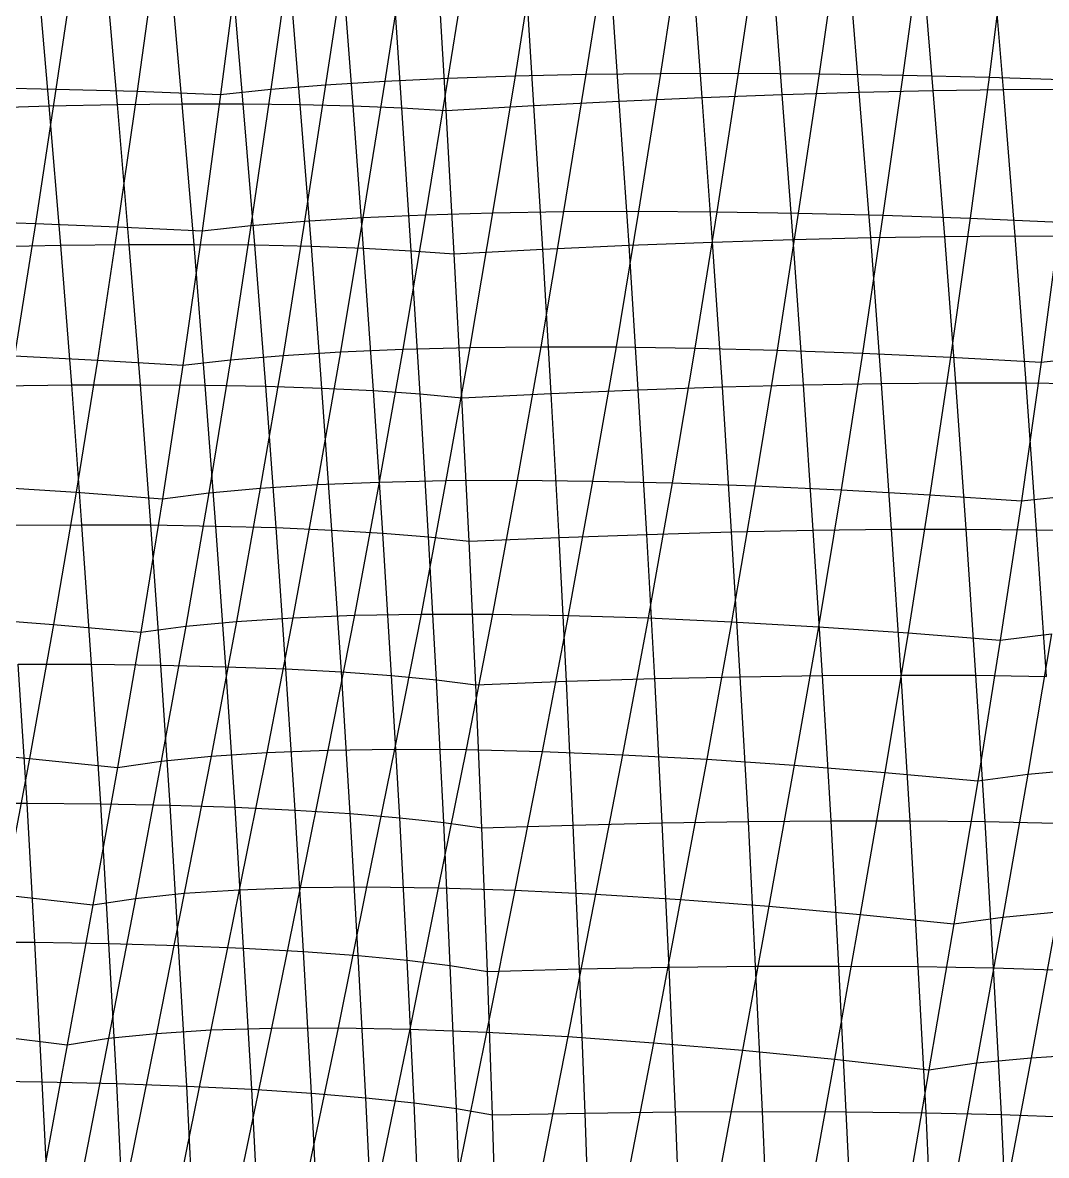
# Model space of a CAD drawing. Extents: x -429 to 429, y -1 to 209.
# Drawn here: x -343.13 to -325.05, y 160 to 180.01 of the extents above; entities that cross this region are included whole.
import ezdxf

# ---------------------------------------------------------------- set-up
doc = ezdxf.new("R2010")
doc.units = 0

msp = doc.modelspace()

# ---------------------------------------------------------------- linework, layer by layer
at = {"layer": 'default', "color": 5, "linetype": 'CONTINUOUS'}
for p, q in [((-334.043, 181.533, 118.677), (-334.435, 179.075, 118.43)), ((-332.792, 181.568, 117.477), (-333.183, 179.103, 117.223)), ((-331.483, 181.593, 116.342), (-331.868, 179.118, 116.085)), ((-330.12, 181.606, 115.275), (-330.494, 179.12, 115.022)), ((-328.705, 181.607, 114.279), (-329.066, 179.11, 114.036)), ((-327.243, 181.597, 113.357), (-327.588, 179.086, 113.13)), ((-325.738, 181.576, 112.512), (-326.064, 179.05, 112.307)), ((-337.416, 181.359, 122.639), (-337.781, 178.915, 122.441)), ((-336.358, 181.428, 121.262), (-336.738, 178.981, 121.044)), ((-335.233, 181.486, 119.94), (-335.622, 179.034, 119.705)), ((-342.189, 181.25, 127.288), (-342.545, 178.841, 127.088)), ((-340.776, 181.225, 126.381), (-341.113, 178.801, 126.202)), ((-339.32, 181.189, 125.547), (-339.636, 178.747, 125.396)), ((-339.32, 181.189, 125.547), (-339.636, 178.747, 125.396)), ((-338.404, 181.279, 124.069), (-338.748, 178.837, 123.893)), ((-334.435, 179.075, 118.43), (-333.183, 179.103, 117.223)), ((-333.183, 179.103, 117.223), (-333.579, 176.675, 116.96)), ((-333.183, 179.103, 117.223), (-331.868, 179.118, 116.085)), ((-331.868, 179.118, 116.085), (-332.258, 176.681, 115.82)), ((-331.868, 179.118, 116.085), (-330.494, 179.12, 115.022)), ((-330.494, 179.12, 115.022), (-330.874, 176.672, 114.76)), ((-330.494, 179.12, 115.022), (-329.066, 179.11, 114.036)), ((-329.066, 179.11, 114.036), (-329.433, 176.649, 113.783)), ((-329.066, 179.11, 114.036), (-327.588, 179.086, 113.13)), ((-338.748, 178.837, 123.893), (-337.781, 178.915, 122.441)), ((-337.781, 178.915, 122.441), (-338.154, 176.507, 122.233)), ((-337.781, 178.915, 122.441), (-336.738, 178.981, 121.044)), ((-336.738, 178.981, 121.044), (-337.125, 176.57, 120.816)), ((-336.738, 178.981, 121.044), (-335.622, 179.034, 119.705)), ((-335.622, 179.034, 119.705), (-336.017, 176.62, 119.462)), ((-335.622, 179.034, 119.705), (-334.435, 179.075, 118.43)), ((-334.435, 179.075, 118.43), (-334.833, 176.655, 118.175)), ((-327.588, 179.086, 113.13), (-327.939, 176.611, 112.892)), ((-327.588, 179.086, 113.13), (-326.064, 179.05, 112.307)), ((-326.064, 179.05, 112.307), (-326.398, 176.559, 112.091)), ((-326.064, 179.05, 112.307), (-324.499, 179.002, 111.57)), ((-343.928, 178.869, 128.052), (-342.545, 178.841, 127.088)), ((-342.545, 178.841, 127.088), (-342.908, 176.467, 126.878)), ((-342.545, 178.841, 127.088), (-341.113, 178.801, 126.202)), ((-341.113, 178.801, 126.202), (-341.458, 176.409, 126.013)), ((-341.113, 178.801, 126.202), (-339.636, 178.747, 125.396)), ((-339.636, 178.747, 125.396), (-339.961, 176.337, 125.234)), ((-339.636, 178.747, 125.396), (-339.961, 176.337, 125.234)), ((-339.636, 178.747, 125.396), (-338.748, 178.837, 123.893)), ((-338.748, 178.837, 123.893), (-339.101, 176.429, 123.707)), ((-344.306, 176.51, 127.828), (-342.908, 176.467, 126.878)), ((-339.101, 176.429, 123.707), (-338.154, 176.507, 122.233)), ((-338.154, 176.507, 122.233), (-338.534, 174.136, 122.013)), ((-338.154, 176.507, 122.233), (-337.125, 176.57, 120.816)), ((-337.125, 176.57, 120.816), (-337.517, 174.199, 120.579)), ((-337.125, 176.57, 120.816), (-336.017, 176.62, 119.462)), ((-336.017, 176.62, 119.462), (-336.416, 174.246, 119.211)), ((-336.017, 176.62, 119.462), (-334.833, 176.655, 118.175)), ((-334.833, 176.655, 118.175), (-335.235, 174.276, 117.913)), ((-334.833, 176.655, 118.175), (-333.579, 176.675, 116.96)), ((-333.579, 176.675, 116.96), (-333.978, 174.289, 116.69)), ((-333.579, 176.675, 116.96), (-332.258, 176.681, 115.82)), ((-332.258, 176.681, 115.82), (-332.651, 174.285, 115.548)), ((-332.258, 176.681, 115.82), (-330.874, 176.672, 114.76)), ((-330.874, 176.672, 114.76), (-331.259, 174.265, 114.49)), ((-330.874, 176.672, 114.76), (-329.433, 176.649, 113.783)), ((-329.433, 176.649, 113.783), (-329.806, 174.228, 113.52)), ((-329.433, 176.649, 113.783), (-327.939, 176.611, 112.892)), ((-327.939, 176.611, 112.892), (-328.299, 174.174, 112.643)), ((-327.939, 176.611, 112.892), (-326.398, 176.559, 112.091)), ((-326.398, 176.559, 112.091), (-326.742, 174.104, 111.861)), ((-326.398, 176.559, 112.091), (-324.814, 176.492, 111.383)), ((-342.908, 176.467, 126.878), (-343.279, 174.13, 126.658)), ((-342.908, 176.467, 126.878), (-341.458, 176.409, 126.013)), ((-341.458, 176.409, 126.013), (-341.813, 174.053, 125.81)), ((-341.458, 176.409, 126.013), (-339.961, 176.337, 125.234)), ((-339.961, 176.337, 125.234), (-340.301, 173.961, 125.055)), ((-339.961, 176.337, 125.234), (-340.301, 173.961, 125.055)), ((-339.961, 176.337, 125.234), (-339.101, 176.429, 123.707)), ((-339.101, 176.429, 123.707), (-339.463, 174.056, 123.507)), ((-324.814, 176.492, 111.383), (-325.143, 174.018, 111.177)), ((-324.814, 176.492, 111.383), (-325.143, 174.018, 111.177)), ((-343.279, 174.13, 126.658), (-341.813, 174.053, 125.81)), ((-339.463, 174.056, 123.507), (-338.534, 174.136, 122.013)), ((-338.534, 174.136, 122.013), (-338.935, 171.788, 121.771)), ((-338.534, 174.136, 122.013), (-337.517, 174.199, 120.579)), ((-337.517, 174.199, 120.579), (-337.93, 171.852, 120.32)), ((-337.517, 174.199, 120.579), (-336.416, 174.246, 119.211)), ((-336.416, 174.246, 119.211), (-336.835, 171.897, 118.937)), ((-336.416, 174.246, 119.211), (-335.235, 174.276, 117.913)), ((-335.235, 174.276, 117.913), (-335.656, 171.923, 117.627)), ((-335.235, 174.276, 117.913), (-333.978, 174.289, 116.69)), ((-333.978, 174.289, 116.69), (-334.398, 171.929, 116.397)), ((-333.978, 174.289, 116.69), (-332.651, 174.285, 115.548)), ((-332.651, 174.285, 115.548), (-333.065, 171.916, 115.252)), ((-332.651, 174.285, 115.548), (-331.259, 174.265, 114.49)), ((-331.259, 174.265, 114.49), (-331.663, 171.883, 114.195)), ((-331.259, 174.265, 114.49), (-329.806, 174.228, 113.52)), ((-329.806, 174.228, 113.52), (-330.199, 171.832, 113.233)), ((-329.806, 174.228, 113.52), (-328.299, 174.174, 112.643)), ((-328.299, 174.174, 112.643), (-328.678, 171.761, 112.368)), ((-328.299, 174.174, 112.643), (-326.742, 174.104, 111.861)), ((-326.742, 174.104, 111.861), (-327.107, 171.672, 111.605)), ((-326.742, 174.104, 111.861), (-325.143, 174.018, 111.177)), ((-325.143, 174.018, 111.177), (-324.193, 174.114, 109.641)), ((-341.813, 174.053, 125.81), (-342.189, 171.719, 125.584)), ((-341.813, 174.053, 125.81), (-340.301, 173.961, 125.055)), ((-340.301, 173.961, 125.055), (-340.661, 171.604, 124.852)), ((-340.301, 173.961, 125.055), (-340.661, 171.604, 124.852)), ((-340.301, 173.961, 125.055), (-339.463, 174.056, 123.507)), ((-339.463, 174.056, 123.507), (-339.846, 171.705, 123.284)), ((-325.143, 174.018, 111.177), (-325.492, 171.564, 110.946)), ((-325.143, 174.018, 111.177), (-325.492, 171.564, 110.946)), ((-336.835, 171.897, 118.937), (-335.656, 171.923, 117.627)), ((-335.656, 171.923, 117.627), (-336.096, 169.565, 117.323)), ((-335.656, 171.923, 117.627), (-334.398, 171.929, 116.397)), ((-334.398, 171.929, 116.397), (-334.835, 169.564, 116.086)), ((-334.398, 171.929, 116.397), (-333.065, 171.916, 115.252)), ((-333.065, 171.916, 115.252), (-333.496, 169.541, 114.937)), ((-333.065, 171.916, 115.252), (-331.663, 171.883, 114.195)), ((-343.67, 171.815, 126.415), (-342.189, 171.719, 125.584)), ((-342.189, 171.719, 125.584), (-342.588, 169.379, 125.335)), ((-342.189, 171.719, 125.584), (-340.661, 171.604, 124.852)), ((-340.661, 171.604, 124.852), (-339.846, 171.705, 123.284)), ((-339.846, 171.705, 123.284), (-340.252, 169.35, 123.037)), ((-339.846, 171.705, 123.284), (-338.935, 171.788, 121.771)), ((-338.935, 171.788, 121.771), (-339.356, 169.436, 121.507)), ((-338.935, 171.788, 121.771), (-337.93, 171.852, 120.32)), ((-337.93, 171.852, 120.32), (-338.361, 169.5, 120.04)), ((-337.93, 171.852, 120.32), (-336.835, 171.897, 118.937)), ((-336.835, 171.897, 118.937), (-337.273, 169.543, 118.643)), ((-331.663, 171.883, 114.195), (-332.086, 169.496, 113.882)), ((-331.663, 171.883, 114.195), (-330.199, 171.832, 113.233)), ((-330.199, 171.832, 113.233), (-330.611, 169.43, 112.925)), ((-330.199, 171.832, 113.233), (-328.678, 171.761, 112.368)), ((-328.678, 171.761, 112.368), (-329.078, 169.342, 112.071)), ((-328.678, 171.761, 112.368), (-327.107, 171.672, 111.605)), ((-340.661, 171.604, 124.852), (-341.045, 169.243, 124.624)), ((-340.661, 171.604, 124.852), (-341.045, 169.243, 124.624)), ((-327.107, 171.672, 111.605), (-327.493, 169.234, 111.324)), ((-327.107, 171.672, 111.605), (-325.492, 171.564, 110.946)), ((-325.492, 171.564, 110.946), (-325.865, 169.105, 110.687)), ((-325.492, 171.564, 110.946), (-325.865, 169.105, 110.687)), ((-325.492, 171.564, 110.946), (-324.565, 171.667, 109.388)), ((-339.356, 169.436, 121.507), (-338.361, 169.5, 120.04)), ((-338.361, 169.5, 120.04), (-338.822, 167.121, 119.732)), ((-338.361, 169.5, 120.04), (-337.273, 169.543, 118.643)), ((-337.273, 169.543, 118.643), (-337.74, 167.162, 118.321)), ((-337.273, 169.543, 118.643), (-336.096, 169.565, 117.323)), ((-336.096, 169.565, 117.323), (-336.564, 167.178, 116.99)), ((-336.096, 169.565, 117.323), (-334.835, 169.564, 116.086)), ((-334.835, 169.564, 116.086), (-335.301, 167.17, 115.745)), ((-334.835, 169.564, 116.086), (-333.496, 169.541, 114.937)), ((-333.496, 169.541, 114.937), (-333.956, 167.138, 114.592)), ((-333.496, 169.541, 114.937), (-332.086, 169.496, 113.882)), ((-344.082, 169.496, 126.151), (-342.588, 169.379, 125.335)), ((-342.588, 169.379, 125.335), (-343.014, 167.014, 125.06)), ((-342.588, 169.379, 125.335), (-341.045, 169.243, 124.624)), ((-341.045, 169.243, 124.624), (-340.252, 169.35, 123.037)), ((-340.252, 169.35, 123.037), (-340.685, 166.968, 122.764)), ((-340.252, 169.35, 123.037), (-339.356, 169.436, 121.507)), ((-339.356, 169.436, 121.507), (-339.806, 167.056, 121.216)), ((-332.086, 169.496, 113.882), (-332.537, 167.081, 113.537)), ((-332.086, 169.496, 113.882), (-330.611, 169.43, 112.925)), ((-330.611, 169.43, 112.925), (-331.051, 167, 112.586)), ((-330.611, 169.43, 112.925), (-329.078, 169.342, 112.071)), ((-329.078, 169.342, 112.071), (-329.505, 166.896, 111.744)), ((-329.078, 169.342, 112.071), (-327.493, 169.234, 111.324)), ((-341.045, 169.243, 124.624), (-341.457, 166.856, 124.37)), ((-341.045, 169.243, 124.624), (-341.457, 166.856, 124.37)), ((-327.493, 169.234, 111.324), (-327.906, 166.769, 111.013)), ((-327.493, 169.234, 111.324), (-325.865, 169.105, 110.687)), ((-325.865, 169.105, 110.687), (-326.263, 166.619, 110.399)), ((-325.865, 169.105, 110.687), (-326.263, 166.619, 110.399)), ((-325.865, 169.105, 110.687), (-324.96, 169.215, 109.108)), ((-324.96, 169.215, 109.108), (-325.378, 166.734, 108.802)), ((-344.522, 167.149, 125.86), (-343.014, 167.014, 125.06)), ((-339.806, 167.056, 121.216), (-338.822, 167.121, 119.732)), ((-338.822, 167.121, 119.732), (-339.307, 164.696, 119.403)), ((-338.822, 167.121, 119.732), (-337.74, 167.162, 118.321)), ((-337.74, 167.162, 118.321), (-338.231, 164.734, 117.977)), ((-337.74, 167.162, 118.321), (-336.564, 167.178, 116.99)), ((-336.564, 167.178, 116.99), (-337.057, 164.745, 116.634)), ((-336.564, 167.178, 116.99), (-335.301, 167.17, 115.745)), ((-335.301, 167.17, 115.745), (-335.791, 164.729, 115.381)), ((-335.301, 167.17, 115.745), (-333.956, 167.138, 114.592)), ((-333.956, 167.138, 114.592), (-334.44, 164.686, 114.224)), ((-333.956, 167.138, 114.592), (-332.537, 167.081, 113.537)), ((-343.014, 167.014, 125.06), (-343.464, 164.605, 124.763)), ((-343.014, 167.014, 125.06), (-341.457, 166.856, 124.37)), ((-341.457, 166.856, 124.37), (-340.685, 166.968, 122.764)), ((-340.685, 166.968, 122.764), (-341.142, 164.543, 122.469)), ((-340.685, 166.968, 122.764), (-339.806, 167.056, 121.216)), ((-339.806, 167.056, 121.216), (-340.279, 164.633, 120.903)), ((-332.537, 167.081, 113.537), (-333.012, 164.618, 113.17)), ((-332.537, 167.081, 113.537), (-331.051, 167, 112.586)), ((-331.051, 167, 112.586), (-331.514, 164.523, 112.225)), ((-331.051, 167, 112.586), (-329.505, 166.896, 111.744)), ((-329.505, 166.896, 111.744), (-329.955, 164.403, 111.393)), ((-329.505, 166.896, 111.744), (-327.906, 166.769, 111.013)), ((-341.457, 166.856, 124.37), (-341.892, 164.428, 124.094)), ((-341.457, 166.856, 124.37), (-341.892, 164.428, 124.094)), ((-327.906, 166.769, 111.013), (-328.342, 164.259, 110.679)), ((-327.906, 166.769, 111.013), (-326.263, 166.619, 110.399)), ((-326.263, 166.619, 110.399), (-325.378, 166.734, 108.802)), ((-325.378, 166.734, 108.802), (-325.822, 164.209, 108.47)), ((-325.378, 166.734, 108.802), (-324.387, 166.827, 107.269)), ((-326.263, 166.619, 110.399), (-326.685, 164.09, 110.087)), ((-326.263, 166.619, 110.399), (-326.685, 164.09, 110.087)), ((-340.279, 164.633, 120.903), (-339.307, 164.696, 119.403)), ((-339.307, 164.696, 119.403), (-339.807, 162.219, 119.06)), ((-339.307, 164.696, 119.403), (-338.231, 164.734, 117.977)), ((-338.231, 164.734, 117.977), (-338.736, 162.252, 117.621)), ((-338.231, 164.734, 117.977), (-337.057, 164.745, 116.634)), ((-337.057, 164.745, 116.634), (-337.563, 162.257, 116.267)), ((-337.057, 164.745, 116.634), (-335.791, 164.729, 115.381)), ((-335.791, 164.729, 115.381), (-336.295, 162.233, 115.006)), ((-335.791, 164.729, 115.381), (-334.44, 164.686, 114.224)), ((-343.464, 164.605, 124.763), (-341.892, 164.428, 124.094)), ((-341.892, 164.428, 124.094), (-341.142, 164.543, 122.469)), ((-341.142, 164.543, 122.469), (-341.617, 162.07, 122.159)), ((-341.142, 164.543, 122.469), (-340.279, 164.633, 120.903)), ((-340.279, 164.633, 120.903), (-340.769, 162.158, 120.576)), ((-334.44, 164.686, 114.224), (-334.938, 162.181, 113.845)), ((-334.44, 164.686, 114.224), (-333.012, 164.618, 113.17)), ((-333.012, 164.618, 113.17), (-333.502, 162.101, 112.791)), ((-333.012, 164.618, 113.17), (-331.514, 164.523, 112.225)), ((-331.514, 164.523, 112.225), (-331.993, 161.993, 111.85)), ((-331.514, 164.523, 112.225), (-329.955, 164.403, 111.393)), ((-341.892, 164.428, 124.094), (-342.346, 161.954, 123.801)), ((-341.892, 164.428, 124.094), (-342.346, 161.954, 123.801)), ((-329.955, 164.403, 111.393), (-330.421, 161.859, 111.027)), ((-329.955, 164.403, 111.393), (-328.342, 164.259, 110.679)), ((-325.822, 164.209, 108.47), (-324.847, 164.303, 106.919)), ((-324.847, 164.303, 106.919), (-325.322, 161.728, 106.553)), ((-328.342, 164.259, 110.679), (-328.796, 161.699, 110.328)), ((-328.342, 164.259, 110.679), (-326.685, 164.09, 110.087)), ((-326.685, 164.09, 110.087), (-325.822, 164.209, 108.47)), ((-325.822, 164.209, 108.47), (-326.283, 161.634, 108.121)), ((-326.685, 164.09, 110.087), (-327.126, 161.514, 109.757)), ((-326.685, 164.09, 110.087), (-327.126, 161.514, 109.757)), ((-343.931, 162.149, 124.452), (-342.346, 161.954, 123.801)), ((-341.617, 162.07, 122.159), (-340.769, 162.158, 120.576)), ((-340.769, 162.158, 120.576), (-341.275, 159.645, 120.236)), ((-340.769, 162.158, 120.576), (-339.807, 162.219, 119.06)), ((-339.807, 162.219, 119.06), (-340.324, 159.702, 118.704)), ((-339.807, 162.219, 119.06), (-338.736, 162.252, 117.621)), ((-338.736, 162.252, 117.621), (-339.259, 159.73, 117.25)), ((-338.736, 162.252, 117.621), (-337.563, 162.257, 116.267)), ((-337.563, 162.257, 116.267), (-338.088, 159.727, 115.884)), ((-337.563, 162.257, 116.267), (-336.295, 162.233, 115.006)), ((-336.295, 162.233, 115.006), (-336.816, 159.695, 114.614)), ((-336.295, 162.233, 115.006), (-334.938, 162.181, 113.845)), ((-334.938, 162.181, 113.845), (-335.453, 159.633, 113.449)), ((-334.938, 162.181, 113.845), (-333.502, 162.101, 112.791)), ((-333.502, 162.101, 112.791), (-334.007, 159.542, 112.395)), ((-333.502, 162.101, 112.791), (-331.993, 161.993, 111.85)), ((-342.346, 161.954, 123.801), (-342.812, 159.444, 123.499)), ((-342.346, 161.954, 123.801), (-342.812, 159.444, 123.499)), ((-342.346, 161.954, 123.801), (-341.617, 162.07, 122.159)), ((-341.617, 162.07, 122.159), (-342.106, 159.559, 121.838)), ((-331.993, 161.993, 111.85), (-332.487, 159.422, 111.459)), ((-331.993, 161.993, 111.85), (-330.421, 161.859, 111.027)), ((-330.421, 161.859, 111.027), (-330.902, 159.275, 110.647)), ((-330.421, 161.859, 111.027), (-328.796, 161.699, 110.328)), ((-328.796, 161.699, 110.328), (-329.262, 159.1, 109.964)), ((-328.796, 161.699, 110.328), (-327.126, 161.514, 109.757)), ((-326.283, 161.634, 108.121), (-325.322, 161.728, 106.553)), ((-325.322, 161.728, 106.553), (-325.812, 159.112, 106.173)), ((-325.322, 161.728, 106.553), (-324.248, 161.794, 105.06)), ((-327.126, 161.514, 109.757), (-327.578, 158.9, 109.415)), ((-327.126, 161.514, 109.757), (-327.578, 158.9, 109.415)), ((-327.126, 161.514, 109.757), (-326.283, 161.634, 108.121)), ((-326.283, 161.634, 108.121), (-326.757, 159.02, 107.76))]:
    msp.add_line(p, q, dxfattribs=at)
at = {"layer": 'default', "color": 3, "linetype": 'CONTINUOUS'}
for p, q in [((-329.716, 178.747, 126.208), (-329.916, 181.305, 125.79)), ((-328.355, 178.788, 125.175), (-328.563, 181.354, 124.75)), ((-327.051, 178.817, 124.072), (-327.263, 181.391, 123.645)), ((-325.808, 178.833, 122.901), (-326.02, 181.416, 122.477)), ((-332.594, 178.628, 128.053), (-332.771, 181.172, 127.663)), ((-331.13, 178.694, 127.169), (-331.32, 181.244, 126.762)), ((-342.665, 178.543, 138.766), (-342.875, 181, 138.372)), ((-341.458, 178.566, 137.621), (-341.674, 181.033, 137.225)), ((-340.315, 178.578, 136.414), (-340.531, 181.055, 136.021)), ((-339.238, 178.579, 135.15), (-339.45, 181.065, 134.762)), ((-338.231, 178.567, 133.831), (-338.434, 181.065, 133.451)), ((-337.295, 178.544, 132.462), (-337.485, 181.052, 132.093)), ((-336.434, 178.509, 131.045), (-336.606, 181.029, 130.689)), ((-335.651, 178.462, 129.586), (-335.799, 180.994, 129.245)), ((-335.651, 178.462, 129.586), (-335.799, 180.994, 129.245)), ((-334.102, 178.551, 128.86), (-334.265, 181.089, 128.491)), ((-331.13, 178.694, 127.169), (-329.716, 178.747, 126.208)), ((-329.716, 178.747, 126.208), (-328.355, 178.788, 125.175)), ((-329.522, 176.184, 126.62), (-329.716, 178.747, 126.208)), ((-328.355, 178.788, 125.175), (-327.051, 178.817, 124.072)), ((-328.154, 176.217, 125.593), (-328.355, 178.788, 125.175)), ((-327.051, 178.817, 124.072), (-325.808, 178.833, 122.901)), ((-326.846, 176.237, 124.491), (-327.051, 178.817, 124.072)), ((-325.808, 178.833, 122.901), (-324.629, 178.837, 121.668)), ((-325.602, 176.245, 123.318), (-325.808, 178.833, 122.901)), ((-343.93, 178.507, 139.846), (-342.665, 178.543, 138.766)), ((-342.665, 178.543, 138.766), (-341.458, 178.566, 137.621)), ((-342.46, 176.08, 139.153), (-342.665, 178.543, 138.766)), ((-341.458, 178.566, 137.621), (-340.315, 178.578, 136.414)), ((-341.25, 176.094, 138.01), (-341.458, 178.566, 137.621)), ((-340.315, 178.578, 136.414), (-339.238, 178.579, 135.15)), ((-340.106, 176.097, 136.801), (-340.315, 178.578, 136.414)), ((-339.238, 178.579, 135.15), (-338.231, 178.567, 133.831)), ((-339.033, 176.087, 135.531), (-339.238, 178.579, 135.15)), ((-338.231, 178.567, 133.831), (-337.295, 178.544, 132.462)), ((-338.033, 176.065, 134.204), (-338.231, 178.567, 133.831)), ((-337.295, 178.544, 132.462), (-336.434, 178.509, 131.045)), ((-337.111, 176.031, 132.823), (-337.295, 178.544, 132.462)), ((-336.434, 178.509, 131.045), (-335.651, 178.462, 129.586)), ((-336.269, 175.985, 131.394), (-336.434, 178.509, 131.045)), ((-335.651, 178.462, 129.586), (-334.102, 178.551, 128.86)), ((-334.102, 178.551, 128.86), (-332.594, 178.628, 128.053)), ((-333.945, 176.01, 129.222), (-334.102, 178.551, 128.86)), ((-332.594, 178.628, 128.053), (-331.13, 178.694, 127.169)), ((-332.423, 176.08, 128.437), (-332.594, 178.628, 128.053)), ((-330.947, 176.138, 127.569), (-331.13, 178.694, 127.169)), ((-335.51, 175.927, 129.921), (-335.651, 178.462, 129.586)), ((-335.51, 175.927, 129.921), (-335.651, 178.462, 129.586)), ((-332.423, 176.08, 128.437), (-330.947, 176.138, 127.569)), ((-330.947, 176.138, 127.569), (-329.522, 176.184, 126.62)), ((-330.773, 173.578, 127.959), (-330.947, 176.138, 127.569)), ((-329.522, 176.184, 126.62), (-328.154, 176.217, 125.593)), ((-329.338, 173.616, 127.021), (-329.522, 176.184, 126.62)), ((-328.154, 176.217, 125.593), (-326.846, 176.237, 124.491)), ((-327.963, 173.641, 125.999), (-328.154, 176.217, 125.593)), ((-326.846, 176.237, 124.491), (-325.602, 176.245, 123.318)), ((-326.65, 173.653, 124.899), (-326.846, 176.237, 124.491)), ((-325.602, 176.245, 123.318), (-324.427, 176.24, 122.079)), ((-325.406, 173.651, 123.725), (-325.602, 176.245, 123.318)), ((-343.734, 176.054, 140.228), (-342.46, 176.08, 139.153)), ((-342.46, 176.08, 139.153), (-341.25, 176.094, 138.01)), ((-342.266, 173.613, 139.531), (-342.46, 176.08, 139.153)), ((-341.25, 176.094, 138.01), (-340.106, 176.097, 136.801)), ((-341.051, 173.618, 138.389), (-341.25, 176.094, 138.01)), ((-340.106, 176.097, 136.801), (-339.033, 176.087, 135.531)), ((-339.907, 173.61, 137.178), (-340.106, 176.097, 136.801)), ((-339.033, 176.087, 135.531), (-338.033, 176.065, 134.204)), ((-338.837, 173.59, 135.903), (-339.033, 176.087, 135.531)), ((-338.033, 176.065, 134.204), (-337.111, 176.031, 132.823)), ((-337.846, 173.557, 134.567), (-338.033, 176.065, 134.204)), ((-337.111, 176.031, 132.823), (-336.269, 175.985, 131.394)), ((-336.936, 173.513, 133.177), (-337.111, 176.031, 132.823)), ((-336.269, 175.985, 131.394), (-335.51, 175.927, 129.921)), ((-336.112, 173.457, 131.735), (-336.269, 175.985, 131.394)), ((-335.51, 175.927, 129.921), (-333.945, 176.01, 129.222)), ((-335.375, 173.388, 130.249), (-335.51, 175.927, 129.921)), ((-335.375, 173.388, 130.249), (-335.51, 175.927, 129.921)), ((-333.945, 176.01, 129.222), (-332.423, 176.08, 128.437)), ((-333.797, 173.464, 129.576), (-333.945, 176.01, 129.222)), ((-332.261, 173.528, 128.812), (-332.423, 176.08, 128.437)), ((-343.547, 173.596, 140.6), (-342.266, 173.613, 139.531)), ((-342.266, 173.613, 139.531), (-341.051, 173.618, 138.389)), ((-342.087, 171.144, 139.894), (-342.266, 173.613, 139.531)), ((-341.051, 173.618, 138.389), (-339.907, 173.61, 137.178)), ((-340.868, 171.139, 138.754), (-341.051, 173.618, 138.389)), ((-339.907, 173.61, 137.178), (-338.837, 173.59, 135.903)), ((-339.723, 171.121, 137.541), (-339.907, 173.61, 137.178)), ((-338.837, 173.59, 135.903), (-337.846, 173.557, 134.567)), ((-338.656, 171.092, 136.261), (-338.837, 173.59, 135.903)), ((-337.846, 173.557, 134.567), (-336.936, 173.513, 133.177)), ((-337.671, 171.049, 134.918), (-337.846, 173.557, 134.567)), ((-336.936, 173.513, 133.177), (-336.112, 173.457, 131.735)), ((-336.773, 170.995, 133.518), (-336.936, 173.513, 133.177)), ((-333.797, 173.464, 129.576), (-332.261, 173.528, 128.812)), ((-332.261, 173.528, 128.812), (-330.773, 173.578, 127.959)), ((-332.11, 170.974, 129.174), (-332.261, 173.528, 128.812)), ((-330.773, 173.578, 127.959), (-329.338, 173.616, 127.021)), ((-330.611, 171.017, 128.336), (-330.773, 173.578, 127.959)), ((-329.338, 173.616, 127.021), (-327.963, 173.641, 125.999)), ((-329.168, 171.047, 127.406), (-329.338, 173.616, 127.021)), ((-327.963, 173.641, 125.999), (-326.65, 173.653, 124.899)), ((-327.786, 171.063, 126.391), (-327.963, 173.641, 125.999)), ((-326.65, 173.653, 124.899), (-325.406, 173.651, 123.725)), ((-326.469, 171.066, 125.292), (-326.65, 173.653, 124.899)), ((-325.406, 173.651, 123.725), (-324.234, 173.637, 122.479)), ((-325.224, 171.056, 124.115), (-325.406, 173.651, 123.725)), ((-336.112, 173.457, 131.735), (-335.375, 173.388, 130.249)), ((-335.964, 170.929, 132.067), (-336.112, 173.457, 131.735)), ((-335.375, 173.388, 130.249), (-333.797, 173.464, 129.576)), ((-335.249, 170.851, 130.569), (-335.375, 173.388, 130.249)), ((-335.249, 170.851, 130.569), (-335.375, 173.388, 130.249)), ((-333.658, 170.919, 129.92), (-333.797, 173.464, 129.576)), ((-343.375, 171.137, 140.958), (-342.087, 171.144, 139.894)), ((-342.087, 171.144, 139.894), (-340.868, 171.139, 138.754)), ((-341.915, 168.678, 140.25), (-342.087, 171.144, 139.894)), ((-340.868, 171.139, 138.754), (-339.723, 171.121, 137.541)), ((-340.691, 168.663, 139.111), (-340.868, 171.139, 138.754)), ((-339.723, 171.121, 137.541), (-338.656, 171.092, 136.261)), ((-339.545, 168.636, 137.896), (-339.723, 171.121, 137.541)), ((-338.656, 171.092, 136.261), (-337.671, 171.049, 134.918)), ((-338.482, 168.596, 136.611), (-338.656, 171.092, 136.261)), ((-337.671, 171.049, 134.918), (-336.773, 170.995, 133.518)), ((-337.504, 168.544, 135.261), (-337.671, 171.049, 134.918)), ((-336.773, 170.995, 133.518), (-335.964, 170.929, 132.067)), ((-336.618, 168.48, 133.851), (-336.773, 170.995, 133.518)), ((-335.964, 170.929, 132.067), (-335.249, 170.851, 130.569)), ((-335.825, 168.405, 132.389), (-335.964, 170.929, 132.067)), ((-335.249, 170.851, 130.569), (-333.658, 170.919, 129.92)), ((-333.658, 170.919, 129.92), (-332.11, 170.974, 129.174)), ((-333.527, 168.378, 130.254), (-333.658, 170.919, 129.92)), ((-332.11, 170.974, 129.174), (-330.611, 171.017, 128.336)), ((-331.967, 168.425, 129.528), (-332.11, 170.974, 129.174)), ((-330.611, 171.017, 128.336), (-329.168, 171.047, 127.406)), ((-330.458, 168.459, 128.704), (-330.611, 171.017, 128.336)), ((-329.168, 171.047, 127.406), (-327.786, 171.063, 126.391)), ((-329.005, 168.481, 127.784), (-329.168, 171.047, 127.406)), ((-327.786, 171.063, 126.391), (-326.469, 171.066, 125.292)), ((-327.616, 168.488, 126.774), (-327.786, 171.063, 126.391)), ((-326.469, 171.066, 125.292), (-325.224, 171.056, 124.115)), ((-326.295, 168.483, 125.677), (-326.469, 171.066, 125.292)), ((-325.224, 171.056, 124.115), (-324.055, 171.033, 122.864)), ((-325.049, 168.464, 124.497), (-325.224, 171.056, 124.115)), ((-335.131, 168.318, 130.879), (-335.249, 170.851, 130.569)), ((-335.131, 168.318, 130.879), (-335.249, 170.851, 130.569)), ((-343.21, 168.681, 141.309), (-341.915, 168.678, 140.25)), ((-343.056, 166.225, 141.649), (-343.21, 168.681, 141.309)), ((-341.915, 168.678, 140.25), (-340.691, 168.663, 139.111)), ((-341.754, 166.213, 140.595), (-341.915, 168.678, 140.25)), ((-340.691, 168.663, 139.111), (-339.545, 168.636, 137.896)), ((-340.527, 166.188, 139.457), (-340.691, 168.663, 139.111)), ((-339.545, 168.636, 137.896), (-338.482, 168.596, 136.611)), ((-339.38, 166.151, 138.24), (-339.545, 168.636, 137.896)), ((-338.482, 168.596, 136.611), (-337.504, 168.544, 135.261)), ((-338.319, 166.102, 136.949), (-338.482, 168.596, 136.611)), ((-337.504, 168.544, 135.261), (-336.618, 168.48, 133.851)), ((-337.348, 166.04, 135.592), (-337.504, 168.544, 135.261)), ((-336.618, 168.48, 133.851), (-335.825, 168.405, 132.389)), ((-336.473, 165.967, 134.173), (-336.618, 168.48, 133.851)), ((-335.825, 168.405, 132.389), (-335.131, 168.318, 130.879)), ((-335.696, 165.882, 132.7), (-335.825, 168.405, 132.389)), ((-335.131, 168.318, 130.879), (-333.527, 168.378, 130.254)), ((-335.023, 165.787, 131.179), (-335.131, 168.318, 130.879)), ((-335.023, 165.787, 131.179), (-335.131, 168.318, 130.879)), ((-333.527, 168.378, 130.254), (-331.967, 168.425, 129.528)), ((-333.407, 165.838, 130.578), (-333.527, 168.378, 130.254)), ((-331.967, 168.425, 129.528), (-330.458, 168.459, 128.704)), ((-331.835, 165.877, 129.871), (-331.967, 168.425, 129.528)), ((-330.458, 168.459, 128.704), (-329.005, 168.481, 127.784)), ((-330.315, 165.903, 129.06), (-330.458, 168.459, 128.704)), ((-329.005, 168.481, 127.784), (-327.616, 168.488, 126.774)), ((-328.854, 165.915, 128.15), (-329.005, 168.481, 127.784)), ((-327.616, 168.488, 126.774), (-326.295, 168.483, 125.677)), ((-327.457, 165.914, 127.144), (-327.616, 168.488, 126.774)), ((-326.295, 168.483, 125.677), (-325.049, 168.464, 124.497)), ((-326.133, 165.9, 126.048), (-326.295, 168.483, 125.677)), ((-344.428, 166.225, 142.615), (-343.056, 166.225, 141.649)), ((-343.056, 166.225, 141.649), (-341.754, 166.213, 140.595)), ((-342.918, 163.766, 141.974), (-343.056, 166.225, 141.649)), ((-341.754, 166.213, 140.595), (-340.527, 166.188, 139.457)), ((-341.61, 163.744, 140.924), (-341.754, 166.213, 140.595)), ((-340.527, 166.188, 139.457), (-339.38, 166.151, 138.24)), ((-340.378, 163.709, 139.787), (-340.527, 166.188, 139.457)), ((-339.38, 166.151, 138.24), (-338.319, 166.102, 136.949)), ((-339.23, 163.662, 138.568), (-339.38, 166.151, 138.24)), ((-338.319, 166.102, 136.949), (-337.348, 166.04, 135.592)), ((-338.172, 163.603, 137.273), (-338.319, 166.102, 136.949)), ((-337.348, 166.04, 135.592), (-336.473, 165.967, 134.173)), ((-337.207, 163.532, 135.909), (-337.348, 166.04, 135.592)), ((-336.473, 165.967, 134.173), (-335.696, 165.882, 132.7)), ((-336.342, 163.45, 134.482), (-336.473, 165.967, 134.173)), ((-331.835, 165.877, 129.871), (-330.315, 165.903, 129.06)), ((-330.315, 165.903, 129.06), (-328.854, 165.915, 128.15)), ((-330.186, 163.342, 129.4), (-330.315, 165.903, 129.06)), ((-328.854, 165.915, 128.15), (-327.457, 165.914, 127.144)), ((-328.717, 163.346, 128.499), (-328.854, 165.915, 128.15)), ((-327.457, 165.914, 127.144), (-326.133, 165.9, 126.048)), ((-327.314, 163.336, 127.498), (-327.457, 165.914, 127.144)), ((-326.133, 165.9, 126.048), (-324.886, 165.873, 124.867)), ((-325.986, 163.313, 126.403), (-326.133, 165.9, 126.048)), ((-335.696, 165.882, 132.7), (-335.023, 165.787, 131.179)), ((-335.579, 163.357, 133), (-335.696, 165.882, 132.7)), ((-335.023, 165.787, 131.179), (-333.407, 165.838, 130.578)), ((-334.924, 163.253, 131.469), (-335.023, 165.787, 131.179)), ((-334.924, 163.253, 131.469), (-335.023, 165.787, 131.179)), ((-333.407, 165.838, 130.578), (-331.835, 165.877, 129.871)), ((-333.297, 163.296, 130.889), (-333.407, 165.838, 130.578)), ((-331.716, 163.326, 130.199), (-331.835, 165.877, 129.871)), ((-344.298, 163.776, 142.931), (-342.918, 163.766, 141.974)), ((-342.918, 163.766, 141.974), (-341.61, 163.744, 140.924)), ((-342.786, 161.304, 142.293), (-342.918, 163.766, 141.974)), ((-341.61, 163.744, 140.924), (-340.378, 163.709, 139.787)), ((-341.471, 161.271, 141.247), (-341.61, 163.744, 140.924)), ((-340.378, 163.709, 139.787), (-339.23, 163.662, 138.568)), ((-340.236, 161.226, 140.111), (-340.378, 163.709, 139.787)), ((-339.23, 163.662, 138.568), (-338.172, 163.603, 137.273)), ((-339.087, 161.17, 138.89), (-339.23, 163.662, 138.568)), ((-338.172, 163.603, 137.273), (-337.207, 163.532, 135.909)), ((-338.03, 161.101, 137.59), (-338.172, 163.603, 137.273)), ((-337.207, 163.532, 135.909), (-336.342, 163.45, 134.482)), ((-337.072, 161.021, 136.219), (-337.207, 163.532, 135.909)), ((-336.342, 163.45, 134.482), (-335.579, 163.357, 133)), ((-336.217, 160.93, 134.784), (-336.342, 163.45, 134.482)), ((-335.579, 163.357, 133), (-334.924, 163.253, 131.469)), ((-335.47, 160.828, 133.292), (-335.579, 163.357, 133)), ((-334.924, 163.253, 131.469), (-333.297, 163.296, 130.889)), ((-333.297, 163.296, 130.889), (-331.716, 163.326, 130.199)), ((-333.197, 160.75, 131.193), (-333.297, 163.296, 130.889)), ((-331.716, 163.326, 130.199), (-330.186, 163.342, 129.4)), ((-331.604, 160.771, 130.52), (-331.716, 163.326, 130.199)), ((-330.186, 163.342, 129.4), (-328.717, 163.346, 128.499)), ((-330.065, 160.779, 129.734), (-330.186, 163.342, 129.4)), ((-328.717, 163.346, 128.499), (-327.314, 163.336, 127.498)), ((-328.586, 160.773, 128.841), (-328.717, 163.346, 128.499)), ((-327.314, 163.336, 127.498), (-325.986, 163.313, 126.403)), ((-327.177, 160.754, 127.845), (-327.314, 163.336, 127.498)), ((-325.986, 163.313, 126.403), (-324.738, 163.277, 125.219)), ((-325.845, 160.722, 126.751), (-325.986, 163.313, 126.403)), ((-334.834, 160.716, 131.751), (-334.924, 163.253, 131.469)), ((-334.834, 160.716, 131.751), (-334.924, 163.253, 131.469)), ((-344.175, 161.324, 143.243), (-342.786, 161.304, 142.293)), ((-342.786, 161.304, 142.293), (-341.471, 161.271, 141.247)), ((-342.669, 158.839, 142.598), (-342.786, 161.304, 142.293)), ((-341.471, 161.271, 141.247), (-340.236, 161.226, 140.111)), ((-341.347, 158.796, 141.556), (-341.471, 161.271, 141.247)), ((-340.236, 161.226, 140.111), (-339.087, 161.17, 138.89)), ((-340.108, 158.741, 140.421), (-340.236, 161.226, 140.111)), ((-339.087, 161.17, 138.89), (-338.03, 161.101, 137.59)), ((-338.958, 158.675, 139.197), (-339.087, 161.17, 138.89)), ((-338.03, 161.101, 137.59), (-337.072, 161.021, 136.219)), ((-337.904, 158.596, 137.894), (-338.03, 161.101, 137.59)), ((-337.072, 161.021, 136.219), (-336.217, 160.93, 134.784)), ((-336.951, 158.507, 136.517), (-337.072, 161.021, 136.219)), ((-336.217, 160.93, 134.784), (-335.47, 160.828, 133.292)), ((-336.106, 158.407, 135.074), (-336.217, 160.93, 134.784)), ((-335.47, 160.828, 133.292), (-334.834, 160.716, 131.751)), ((-335.371, 158.298, 133.573), (-335.47, 160.828, 133.292)), ((-334.834, 160.716, 131.751), (-333.197, 160.75, 131.193)), ((-334.753, 158.178, 132.023), (-334.834, 160.716, 131.751)), ((-334.753, 158.178, 132.023), (-334.834, 160.716, 131.751)), ((-333.197, 160.75, 131.193), (-331.604, 160.771, 130.52)), ((-333.106, 158.203, 131.485), (-333.197, 160.75, 131.193)), ((-331.604, 160.771, 130.52), (-330.065, 160.779, 129.734)), ((-331.504, 158.214, 130.827), (-331.604, 160.771, 130.52)), ((-330.065, 160.779, 129.734), (-328.586, 160.773, 128.841)), ((-329.955, 158.213, 130.054), (-330.065, 160.779, 129.734)), ((-328.586, 160.773, 128.841), (-327.177, 160.754, 127.845)), ((-328.47, 158.198, 129.168), (-328.586, 160.773, 128.841)), ((-327.177, 160.754, 127.845), (-325.845, 160.722, 126.751)), ((-327.055, 158.17, 128.176), (-327.177, 160.754, 127.845)), ((-325.845, 160.722, 126.751), (-324.596, 160.677, 125.565)), ((-325.719, 158.129, 127.083), (-325.845, 160.722, 126.751))]:
    msp.add_line(p, q, dxfattribs=at)

doc.saveas('drawing.dxf')
